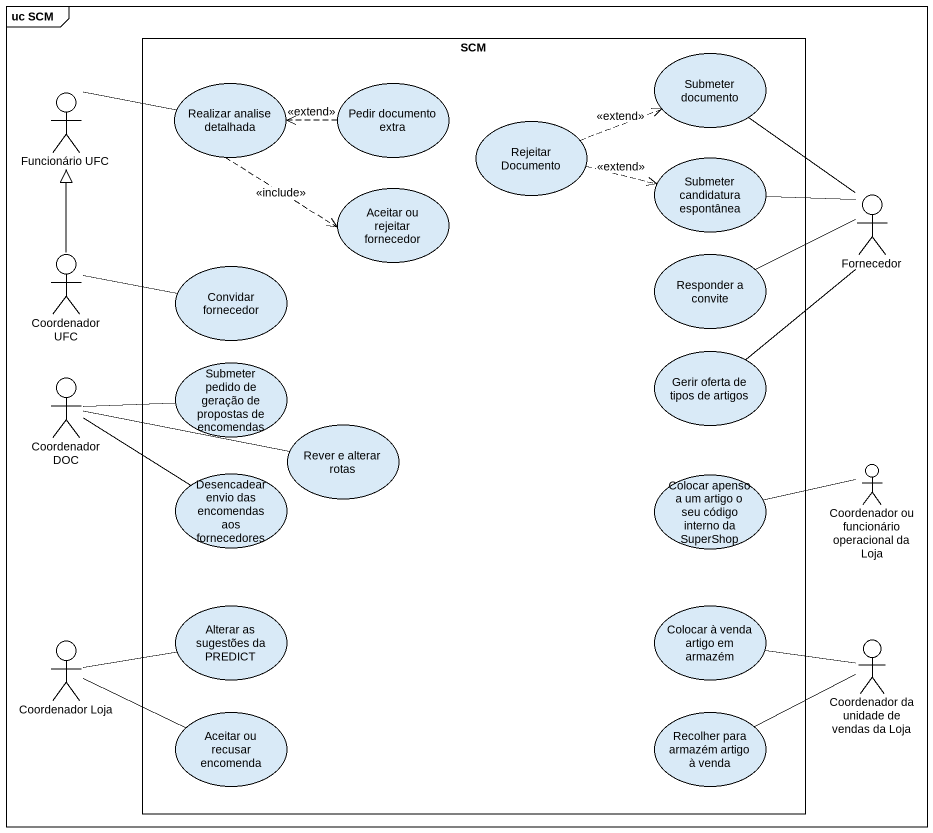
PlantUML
@startuml
mainframe uc SCM
rectangle SCM {
  usecase "Submeter documento" as Submeter_documento
  usecase "Realizar analise detalhada" as Realizar_analise_detalhada
  usecase "Pedir documento extra" as Pedir_documento_extra
  usecase "Rejeitar Documento" as Rejeitar_Documento
  usecase "Submeter candidatura espontânea" as Submeter_candidatura
  usecase "Aceitar ou rejeitar fornecedor" as Aceitar_ou_rejeitar
  usecase "Responder a convite" as Responder_a_convite
  usecase "Convidar fornecedor" as Convidar_fornecedor
  usecase "Gerir oferta de tipos de artigos" as Gerir_oferta_de_tipos_de
  usecase "Submeter pedido de geração de propostas de encomendas" as Submeter_pedido_de_geração
  usecase "Rever e alterar rotas" as Rever_e_alterar_rotas
  usecase "Desencadear envio das encomendas aos fornecedores" as Desencadear_envio_das
  usecase "Colocar apenso a um artigo o seu código interno da SuperShop" as Colocar_apenso_a_um_artigo
  usecase "Alterar as sugestões da PREDICT" as Alterar_as_sugestões_da
  usecase "Colocar à venda artigo em armazém" as Colocar_à_venda_artigo_em
  usecase "Aceitar ou recusar encomenda" as Aceitar_ou_recusar_encomenda
  usecase "Recolher para armazém artigo à venda" as Recolher_para_armazém
}
actor "Funcionário UFC" as Funcionário_UFC
actor Fornecedor
actor "Coordenador UFC" as Coordenador_UFC
actor "Coordenador DOC" as Coordenador_DOC
actor "Coordenador ou funcionário operacional da Loja" as Coordenador_ou_funcionário
actor "Coordenador Loja" as Coordenador_Loja
actor "Coordenador da unidade de vendas da Loja" as Coordenador_da_unidade_de
Funcionário_UFC -right- Realizar_analise_detalhada
Realizar_analise_detalhada ..> Aceitar_ou_rejeitar : <<include>>
Pedir_documento_extra .left.> Realizar_analise_detalhada : <<extend>>
Rejeitar_Documento .right.> Submeter_documento : <<extend>>
Rejeitar_Documento .right.> Submeter_candidatura : <<extend>>
Fornecedor -up- Submeter_documento
Fornecedor -left- Submeter_candidatura
Fornecedor -- Gerir_oferta_de_tipos_de
Coordenador_UFC -up-|> Funcionário_UFC
Coordenador_UFC -right- Convidar_fornecedor
Responder_a_convite -right- Fornecedor
Coordenador_DOC -right- Submeter_pedido_de_geração
Coordenador_DOC -right- Rever_e_alterar_rotas
Coordenador_DOC -right- Desencadear_envio_das
Coordenador_ou_funcionário -left- Colocar_apenso_a_um_artigo
Coordenador_Loja -right- Alterar_as_sugestões_da
Coordenador_Loja -right- Aceitar_ou_recusar_encomenda
Coordenador_da_unidade_de -left- Colocar_à_venda_artigo_em
Coordenador_da_unidade_de -left- Recolher_para_armazém
@enduml
